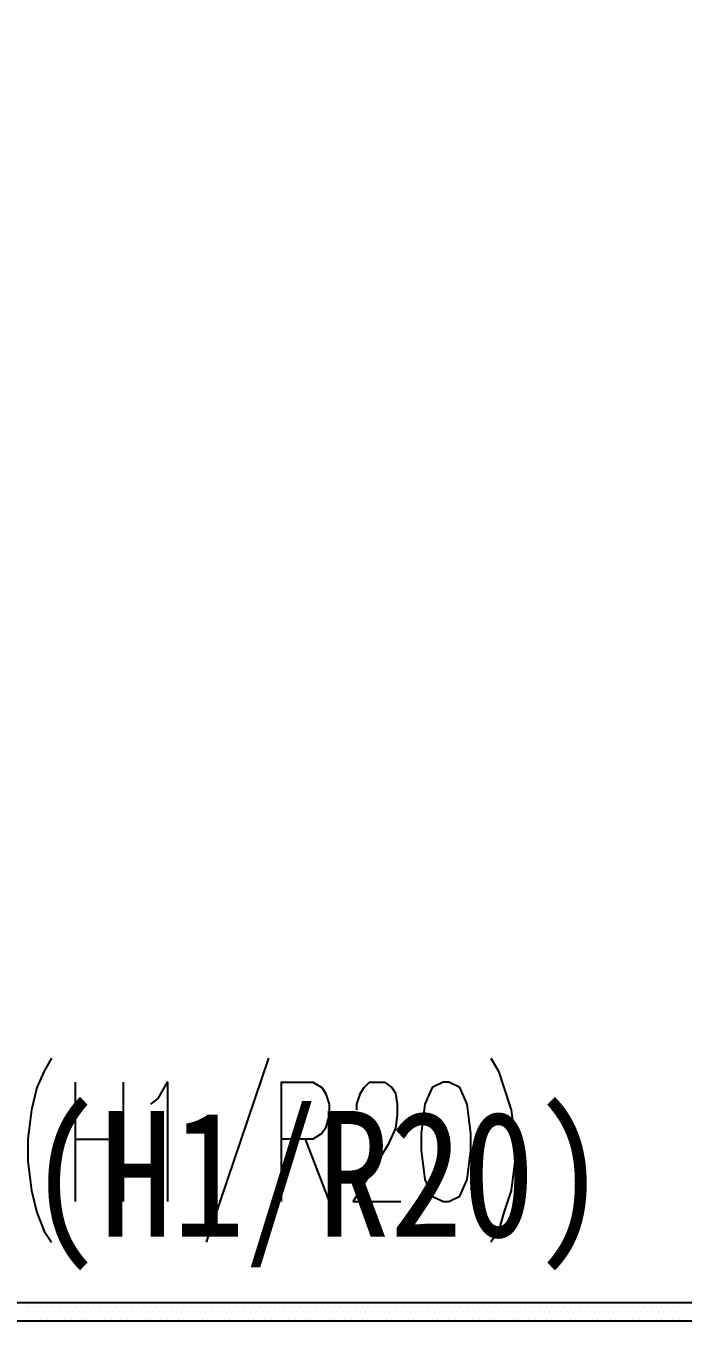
# Model space of a CAD drawing. Header units: metres. Extents: x 17 to 1264, y 17 to 859.
# Drawn here: x 370.8 to 422.3, y 124.3 to 225.7 of the extents above; entities that cross this region are included whole.
import ezdxf

# ---------------------------------------------------------------- set-up
doc = ezdxf.new("R2010")
doc.units = ezdxf.units.M
for name, color, linetype in [('LINES', 7, 'Continuous'), ('POLYLINES', 4, 'Continuous'), ('RECTS', 7, 'Continuous'), ('TEXTS', 3, 'Continuous')]:
    doc.layers.add(name, color=color, linetype=linetype)

msp = doc.modelspace()

# ---------------------------------------------------------------- linework, layer by layer
at = {"layer": 'LINES'}
for p, q in [((389.802, 144.864), (384.906, 130.464)), ((374.682, 133.632), (374.682, 142.992)), ((378.426, 142.992), (378.426, 133.632)), ((374.682, 138.528), (378.426, 138.528)), ((392.682, 138.528), (394.554, 133.632)), ((370.938, 124.992), (370.938, 124.992)), ((371.082, 125.424), (371.082, 125.424)), ((371.37, 124.992), (371.37, 124.992)), ((371.514, 125.424), (371.514, 125.424)), ((371.802, 124.992), (371.802, 124.992)), ((371.946, 125.424), (371.946, 125.424)), ((372.234, 124.992), (372.234, 124.992)), ((372.378, 125.424), (372.378, 125.424)), ((372.666, 124.992), (372.666, 124.992)), ((372.954, 125.424), (372.954, 125.424)), ((373.098, 124.992), (373.098, 124.992)), ((373.386, 125.424), (373.386, 125.424)), ((373.53, 124.992), (373.53, 124.992)), ((373.818, 125.424), (373.818, 125.424)), ((373.962, 124.992), (373.962, 124.992)), ((374.25, 125.424), (374.25, 125.424)), ((374.538, 124.992), (374.538, 124.992)), ((374.682, 125.424), (374.682, 125.424)), ((374.97, 124.992), (374.97, 124.992)), ((375.114, 125.424), (375.114, 125.424)), ((375.402, 124.992), (375.402, 124.992)), ((375.546, 125.424), (375.546, 125.424)), ((375.834, 124.992), (375.834, 124.992)), ((375.978, 125.424), (375.978, 125.424)), ((376.266, 124.992), (376.266, 124.992)), ((376.554, 125.424), (376.554, 125.424)), ((376.698, 124.992), (376.698, 124.992)), ((376.986, 125.424), (376.986, 125.424)), ((377.13, 124.992), (377.13, 124.992)), ((377.418, 125.424), (377.418, 125.424)), ((377.562, 124.992), (377.562, 124.992)), ((377.85, 125.424), (377.85, 125.424)), ((378.138, 124.992), (378.138, 124.992)), ((378.282, 125.424), (378.282, 125.424)), ((378.57, 124.992), (378.57, 124.992)), ((378.714, 125.424), (378.714, 125.424)), ((379.002, 124.992), (379.002, 124.992)), ((379.146, 125.424), (379.146, 125.424)), ((379.434, 124.992), (379.434, 124.992)), ((379.578, 125.424), (379.578, 125.424)), ((379.866, 124.992), (379.866, 124.992)), ((380.154, 125.424), (380.154, 125.424)), ((380.298, 124.992), (380.298, 124.992)), ((380.586, 125.424), (380.586, 125.424)), ((380.73, 124.992), (380.73, 124.992)), ((381.018, 125.424), (381.018, 125.424)), ((381.162, 124.992), (381.162, 124.992)), ((381.45, 125.424), (381.45, 125.424)), ((381.738, 124.992), (381.738, 124.992)), ((381.882, 125.424), (381.882, 125.424)), ((382.17, 124.992), (382.17, 124.992)), ((382.314, 125.424), (382.314, 125.424)), ((382.602, 124.992), (382.602, 124.992)), ((382.746, 125.424), (382.746, 125.424)), ((383.034, 124.992), (383.034, 124.992)), ((383.178, 125.424), (383.178, 125.424)), ((383.466, 124.992), (383.466, 124.992)), ((383.754, 125.424), (383.754, 125.424)), ((383.898, 124.992), (383.898, 124.992)), ((384.186, 125.424), (384.186, 125.424)), ((384.33, 124.992), (384.33, 124.992)), ((384.618, 125.424), (384.618, 125.424)), ((384.762, 124.992), (384.762, 124.992)), ((385.05, 125.424), (385.05, 125.424)), ((385.338, 124.992), (385.338, 124.992)), ((385.482, 125.424), (385.482, 125.424)), ((385.77, 124.992), (385.77, 124.992)), ((385.914, 125.424), (385.914, 125.424)), ((386.202, 124.992), (386.202, 124.992)), ((386.346, 125.424), (386.346, 125.424)), ((386.634, 124.992), (386.634, 124.992)), ((386.778, 125.424), (386.778, 125.424)), ((387.066, 124.992), (387.066, 124.992)), ((387.354, 125.424), (387.354, 125.424)), ((387.498, 124.992), (387.498, 124.992)), ((387.786, 125.424), (387.786, 125.424)), ((387.93, 124.992), (387.93, 124.992)), ((388.218, 125.424), (388.218, 125.424)), ((388.362, 124.992), (388.362, 124.992)), ((388.65, 125.424), (388.65, 125.424)), ((388.938, 124.992), (388.938, 124.992)), ((389.082, 125.424), (389.082, 125.424)), ((389.37, 124.992), (389.37, 124.992)), ((389.514, 125.424), (389.514, 125.424)), ((389.802, 124.992), (389.802, 124.992)), ((389.946, 125.424), (389.946, 125.424)), ((390.234, 124.992), (390.234, 124.992)), ((390.378, 125.424), (390.378, 125.424)), ((390.666, 124.992), (390.666, 124.992)), ((390.954, 125.424), (390.954, 125.424)), ((391.098, 124.992), (391.098, 124.992)), ((391.386, 125.424), (391.386, 125.424)), ((391.53, 124.992), (391.53, 124.992)), ((391.818, 125.424), (391.818, 125.424)), ((391.962, 124.992), (391.962, 124.992)), ((392.25, 125.424), (392.25, 125.424)), ((392.538, 124.992), (392.538, 124.992)), ((392.682, 125.424), (392.682, 125.424)), ((392.97, 124.992), (392.97, 124.992)), ((393.114, 125.424), (393.114, 125.424)), ((393.402, 124.992), (393.402, 124.992)), ((393.546, 125.424), (393.546, 125.424)), ((393.834, 124.992), (393.834, 124.992)), ((393.978, 125.424), (393.978, 125.424)), ((394.266, 124.992), (394.266, 124.992)), ((394.554, 125.424), (394.554, 125.424)), ((394.698, 124.992), (394.698, 124.992)), ((394.986, 125.424), (394.986, 125.424)), ((395.13, 124.992), (395.13, 124.992)), ((395.418, 125.424), (395.418, 125.424)), ((395.562, 124.992), (395.562, 124.992)), ((395.85, 125.424), (395.85, 125.424)), ((396.138, 124.992), (396.138, 124.992)), ((396.282, 125.424), (396.282, 125.424)), ((396.57, 124.992), (396.57, 124.992)), ((396.714, 125.424), (396.714, 125.424)), ((397.002, 124.992), (397.002, 124.992)), ((397.146, 125.424), (397.146, 125.424)), ((397.434, 124.992), (397.434, 124.992)), ((397.578, 125.424), (397.578, 125.424)), ((397.866, 124.992), (397.866, 124.992)), ((398.154, 125.424), (398.154, 125.424)), ((398.298, 124.992), (398.298, 124.992)), ((398.586, 125.424), (398.586, 125.424)), ((398.73, 124.992), (398.73, 124.992)), ((399.018, 125.424), (399.018, 125.424)), ((399.162, 124.992), (399.162, 124.992)), ((399.45, 125.424), (399.45, 125.424)), ((399.738, 124.992), (399.738, 124.992)), ((399.882, 125.424), (399.882, 125.424)), ((400.17, 124.992), (400.17, 124.992)), ((400.314, 125.424), (400.314, 125.424)), ((400.602, 124.992), (400.602, 124.992)), ((400.746, 125.424), (400.746, 125.424)), ((401.034, 124.992), (401.034, 124.992)), ((401.178, 125.424), (401.178, 125.424)), ((401.466, 124.992), (401.466, 124.992)), ((401.754, 125.424), (401.754, 125.424)), ((401.898, 124.992), (401.898, 124.992)), ((402.186, 125.424), (402.186, 125.424)), ((402.33, 124.992), (402.33, 124.992)), ((402.618, 125.424), (402.618, 125.424)), ((402.762, 124.992), (402.762, 124.992)), ((403.05, 125.424), (403.05, 125.424)), ((403.338, 124.992), (403.338, 124.992)), ((403.482, 125.424), (403.482, 125.424)), ((403.77, 124.992), (403.77, 124.992)), ((403.914, 125.424), (403.914, 125.424)), ((404.202, 124.992), (404.202, 124.992)), ((404.346, 125.424), (404.346, 125.424)), ((404.634, 124.992), (404.634, 124.992)), ((404.778, 125.424), (404.778, 125.424)), ((405.066, 124.992), (405.066, 124.992)), ((405.354, 125.424), (405.354, 125.424)), ((405.498, 124.992), (405.498, 124.992)), ((405.786, 125.424), (405.786, 125.424)), ((405.93, 124.992), (405.93, 124.992)), ((406.218, 125.424), (406.218, 125.424)), ((406.362, 124.992), (406.362, 124.992)), ((406.65, 125.424), (406.65, 125.424)), ((406.938, 124.992), (406.938, 124.992)), ((407.082, 125.424), (407.082, 125.424)), ((407.37, 124.992), (407.37, 124.992)), ((407.514, 125.424), (407.514, 125.424)), ((407.802, 124.992), (407.802, 124.992)), ((407.946, 125.424), (407.946, 125.424)), ((408.234, 124.992), (408.234, 124.992)), ((408.378, 125.424), (408.378, 125.424)), ((408.666, 124.992), (408.666, 124.992)), ((408.954, 125.424), (408.954, 125.424)), ((409.098, 124.992), (409.098, 124.992)), ((409.386, 125.424), (409.386, 125.424)), ((409.53, 124.992), (409.53, 124.992)), ((409.818, 125.424), (409.818, 125.424)), ((409.962, 124.992), (409.962, 124.992)), ((410.25, 125.424), (410.25, 125.424)), ((410.538, 124.992), (410.538, 124.992)), ((410.682, 125.424), (410.682, 125.424)), ((410.97, 124.992), (410.97, 124.992)), ((411.114, 125.424), (411.114, 125.424)), ((411.402, 124.992), (411.402, 124.992)), ((411.546, 125.424), (411.546, 125.424)), ((411.834, 124.992), (411.834, 124.992)), ((411.978, 125.424), (411.978, 125.424)), ((412.266, 124.992), (412.266, 124.992)), ((412.554, 125.424), (412.554, 125.424)), ((412.698, 124.992), (412.698, 124.992)), ((412.986, 125.424), (412.986, 125.424)), ((413.13, 124.992), (413.13, 124.992)), ((413.418, 125.424), (413.418, 125.424)), ((413.562, 124.992), (413.562, 124.992)), ((413.85, 125.424), (413.85, 125.424)), ((414.138, 124.992), (414.138, 124.992)), ((414.282, 125.424), (414.282, 125.424)), ((414.57, 124.992), (414.57, 124.992)), ((414.714, 125.424), (414.714, 125.424)), ((415.002, 124.992), (415.002, 124.992)), ((415.146, 125.424), (415.146, 125.424)), ((415.434, 124.992), (415.434, 124.992)), ((415.578, 125.424), (415.578, 125.424)), ((415.866, 124.992), (415.866, 124.992)), ((416.154, 125.424), (416.154, 125.424)), ((416.298, 124.992), (416.298, 124.992)), ((416.586, 125.424), (416.586, 125.424)), ((416.73, 124.992), (416.73, 124.992)), ((417.018, 125.424), (417.018, 125.424)), ((417.162, 124.992), (417.162, 124.992)), ((417.45, 125.424), (417.45, 125.424)), ((417.738, 124.992), (417.738, 124.992)), ((417.882, 125.424), (417.882, 125.424)), ((418.17, 124.992), (418.17, 124.992)), ((418.314, 125.424), (418.314, 125.424)), ((418.602, 124.992), (418.602, 124.992)), ((418.746, 125.424), (418.746, 125.424)), ((419.034, 124.992), (419.034, 124.992)), ((419.178, 125.424), (419.178, 125.424)), ((419.466, 124.992), (419.466, 124.992)), ((419.754, 125.424), (419.754, 125.424)), ((419.898, 124.992), (419.898, 124.992)), ((420.186, 125.424), (420.186, 125.424)), ((420.33, 124.992), (420.33, 124.992)), ((420.618, 125.424), (420.618, 125.424)), ((420.762, 124.992), (420.762, 124.992)), ((421.05, 125.424), (421.05, 125.424)), ((421.338, 124.992), (421.338, 124.992)), ((421.482, 125.424), (421.482, 125.424)), ((421.77, 124.992), (421.77, 124.992)), ((421.914, 125.424), (421.914, 125.424)), ((422.202, 124.992), (422.202, 124.992)), ((371.082, 124.416), (371.082, 124.416)), ((371.514, 124.416), (371.514, 124.416)), ((371.946, 124.416), (371.946, 124.416)), ((372.378, 124.416), (372.378, 124.416)), ((372.954, 124.416), (372.954, 124.416)), ((373.386, 124.416), (373.386, 124.416)), ((373.818, 124.416), (373.818, 124.416)), ((374.25, 124.416), (374.25, 124.416)), ((374.682, 124.416), (374.682, 124.416)), ((375.114, 124.416), (375.114, 124.416)), ((375.546, 124.416), (375.546, 124.416)), ((375.978, 124.416), (375.978, 124.416)), ((376.554, 124.416), (376.554, 124.416)), ((376.986, 124.416), (376.986, 124.416)), ((377.418, 124.416), (377.418, 124.416)), ((377.85, 124.416), (377.85, 124.416)), ((378.282, 124.416), (378.282, 124.416)), ((378.714, 124.416), (378.714, 124.416)), ((379.146, 124.416), (379.146, 124.416)), ((379.578, 124.416), (379.578, 124.416)), ((380.154, 124.416), (380.154, 124.416)), ((380.586, 124.416), (380.586, 124.416)), ((381.018, 124.416), (381.018, 124.416)), ((381.45, 124.416), (381.45, 124.416)), ((381.882, 124.416), (381.882, 124.416)), ((382.314, 124.416), (382.314, 124.416)), ((382.746, 124.416), (382.746, 124.416)), ((383.178, 124.416), (383.178, 124.416)), ((383.754, 124.416), (383.754, 124.416)), ((384.186, 124.416), (384.186, 124.416)), ((384.618, 124.416), (384.618, 124.416)), ((385.05, 124.416), (385.05, 124.416)), ((385.482, 124.416), (385.482, 124.416)), ((385.914, 124.416), (385.914, 124.416)), ((386.346, 124.416), (386.346, 124.416)), ((386.778, 124.416), (386.778, 124.416)), ((387.354, 124.416), (387.354, 124.416)), ((387.786, 124.416), (387.786, 124.416)), ((388.218, 124.416), (388.218, 124.416)), ((388.65, 124.416), (388.65, 124.416)), ((389.082, 124.416), (389.082, 124.416)), ((389.514, 124.416), (389.514, 124.416)), ((389.946, 124.416), (389.946, 124.416)), ((390.378, 124.416), (390.378, 124.416)), ((390.954, 124.416), (390.954, 124.416)), ((391.386, 124.416), (391.386, 124.416)), ((391.818, 124.416), (391.818, 124.416)), ((392.25, 124.416), (392.25, 124.416)), ((392.682, 124.416), (392.682, 124.416)), ((393.114, 124.416), (393.114, 124.416)), ((393.546, 124.416), (393.546, 124.416)), ((393.978, 124.416), (393.978, 124.416)), ((394.554, 124.416), (394.554, 124.416)), ((394.986, 124.416), (394.986, 124.416)), ((395.418, 124.416), (395.418, 124.416)), ((395.85, 124.416), (395.85, 124.416)), ((396.282, 124.416), (396.282, 124.416)), ((396.714, 124.416), (396.714, 124.416)), ((397.146, 124.416), (397.146, 124.416)), ((397.578, 124.416), (397.578, 124.416)), ((398.154, 124.416), (398.154, 124.416)), ((398.586, 124.416), (398.586, 124.416)), ((399.018, 124.416), (399.018, 124.416)), ((399.45, 124.416), (399.45, 124.416)), ((399.882, 124.416), (399.882, 124.416)), ((400.314, 124.416), (400.314, 124.416)), ((400.746, 124.416), (400.746, 124.416)), ((401.178, 124.416), (401.178, 124.416)), ((401.754, 124.416), (401.754, 124.416)), ((402.186, 124.416), (402.186, 124.416)), ((402.618, 124.416), (402.618, 124.416)), ((403.05, 124.416), (403.05, 124.416)), ((403.482, 124.416), (403.482, 124.416)), ((403.914, 124.416), (403.914, 124.416)), ((404.346, 124.416), (404.346, 124.416)), ((404.778, 124.416), (404.778, 124.416)), ((405.354, 124.416), (405.354, 124.416)), ((405.786, 124.416), (405.786, 124.416)), ((406.218, 124.416), (406.218, 124.416)), ((406.65, 124.416), (406.65, 124.416)), ((407.082, 124.416), (407.082, 124.416)), ((407.514, 124.416), (407.514, 124.416)), ((407.946, 124.416), (407.946, 124.416)), ((408.378, 124.416), (408.378, 124.416)), ((408.954, 124.416), (408.954, 124.416)), ((409.386, 124.416), (409.386, 124.416)), ((409.818, 124.416), (409.818, 124.416)), ((410.25, 124.416), (410.25, 124.416)), ((410.682, 124.416), (410.682, 124.416)), ((411.114, 124.416), (411.114, 124.416)), ((411.546, 124.416), (411.546, 124.416)), ((411.978, 124.416), (411.978, 124.416)), ((412.554, 124.416), (412.554, 124.416)), ((412.986, 124.416), (412.986, 124.416)), ((413.418, 124.416), (413.418, 124.416)), ((413.85, 124.416), (413.85, 124.416)), ((414.282, 124.416), (414.282, 124.416)), ((414.714, 124.416), (414.714, 124.416)), ((415.146, 124.416), (415.146, 124.416)), ((415.578, 124.416), (415.578, 124.416)), ((416.154, 124.416), (416.154, 124.416)), ((416.586, 124.416), (416.586, 124.416)), ((417.018, 124.416), (417.018, 124.416)), ((417.45, 124.416), (417.45, 124.416)), ((417.882, 124.416), (417.882, 124.416)), ((418.314, 124.416), (418.314, 124.416)), ((418.746, 124.416), (418.746, 124.416)), ((419.178, 124.416), (419.178, 124.416)), ((419.754, 124.416), (419.754, 124.416)), ((420.186, 124.416), (420.186, 124.416)), ((420.618, 124.416), (420.618, 124.416)), ((421.05, 124.416), (421.05, 124.416)), ((421.482, 124.416), (421.482, 124.416)), ((421.914, 124.416), (421.914, 124.416))]:
    msp.add_line(p, q, dxfattribs=at)
at = {"layer": 'POLYLINES'}
for points in [[(372.81, 144.864), (372.234, 143.856), (371.658, 142.56), (371.226, 140.832), (370.938, 138.528), (370.938, 136.8), (371.226, 134.496), (371.658, 132.768), (372.234, 131.328), (372.81, 130.464)], [(407.226, 144.864), (407.802, 143.856), (408.234, 142.56), (408.81, 140.832), (409.098, 138.528), (409.098, 136.8), (408.81, 134.496), (408.234, 132.768), (407.802, 131.328), (407.226, 130.464)], [(380.586, 141.264), (381.162, 141.696), (381.882, 142.992), (381.882, 133.632)], [(390.81, 133.632), (390.81, 142.992), (393.258, 142.992), (393.978, 142.56), (394.266, 142.128), (394.554, 141.264), (394.554, 140.4), (394.266, 139.392), (393.978, 138.96), (393.258, 138.528), (390.81, 138.528)], [(396.714, 140.832), (396.714, 141.264), (397.002, 142.128), (397.29, 142.56), (397.722, 142.992), (398.874, 142.992), (399.45, 142.56), (399.738, 142.128), (399.882, 141.264), (399.882, 140.4), (399.738, 139.392), (399.162, 138.096), (396.426, 133.632), (400.17, 133.632)], [(403.482, 142.992), (402.618, 142.56), (402.042, 141.264), (401.754, 138.96), (401.754, 137.664), (402.042, 135.36), (402.618, 134.064), (403.482, 133.632), (403.914, 133.632), (404.778, 134.064), (405.354, 135.36), (405.642, 137.664), (405.642, 138.96), (405.354, 141.264), (404.778, 142.56), (403.914, 142.992), (403.482, 142.992)]]:
    msp.add_lwpolyline(points, dxfattribs=at)
at = {"layer": 'RECTS'}
for points in [[(310.89, 722.592), (466.842, 722.592), (466.842, 124.272), (310.89, 124.272)], [(312.33, 721.008), (465.402, 721.008), (465.402, 125.712), (312.33, 125.712)]]:
    msp.add_lwpolyline(points, dxfattribs=at)

# ---------------------------------------------------------------- texts
at = {"layer": 'TEXTS', "width": 0.846352}
msp.add_text('(H1/R20)', height=9.8537, dxfattribs=at).set_placement((370.938, 130.873))

doc.saveas('drawing.dxf')
